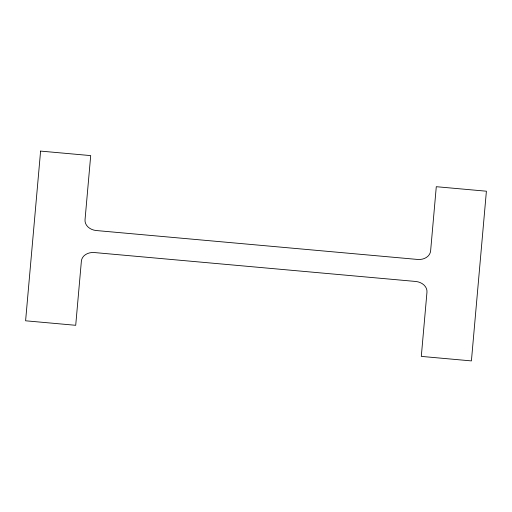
<?xml version="1.0" encoding="UTF-8"?>
<svg xmlns="http://www.w3.org/2000/svg" width="512" height="512" viewBox="0 0 512 512"><rect width="100%" height="100%" fill="white"/><g stroke="black" fill="none" stroke-linecap="round" stroke-linejoin="round"><path stroke-width="0.77" d="M40.589 151.098L25.6 320.794L75.712 325.299L81.382 261.094A12.192 9.677 5.3 0 1 94.381 252.55L415.674 281.459A12.192 9.677 5.3 0 1 426.97 292.186L421.299 356.397L471.411 360.902L486.4 191.206L436.288 186.701L430.618 250.906A12.192 9.677 5.3 0 1 417.619 259.45L96.326 230.541A12.192 9.677 5.3 0 1 85.03 219.814L90.701 155.603L40.589 151.098"/></g></svg>
